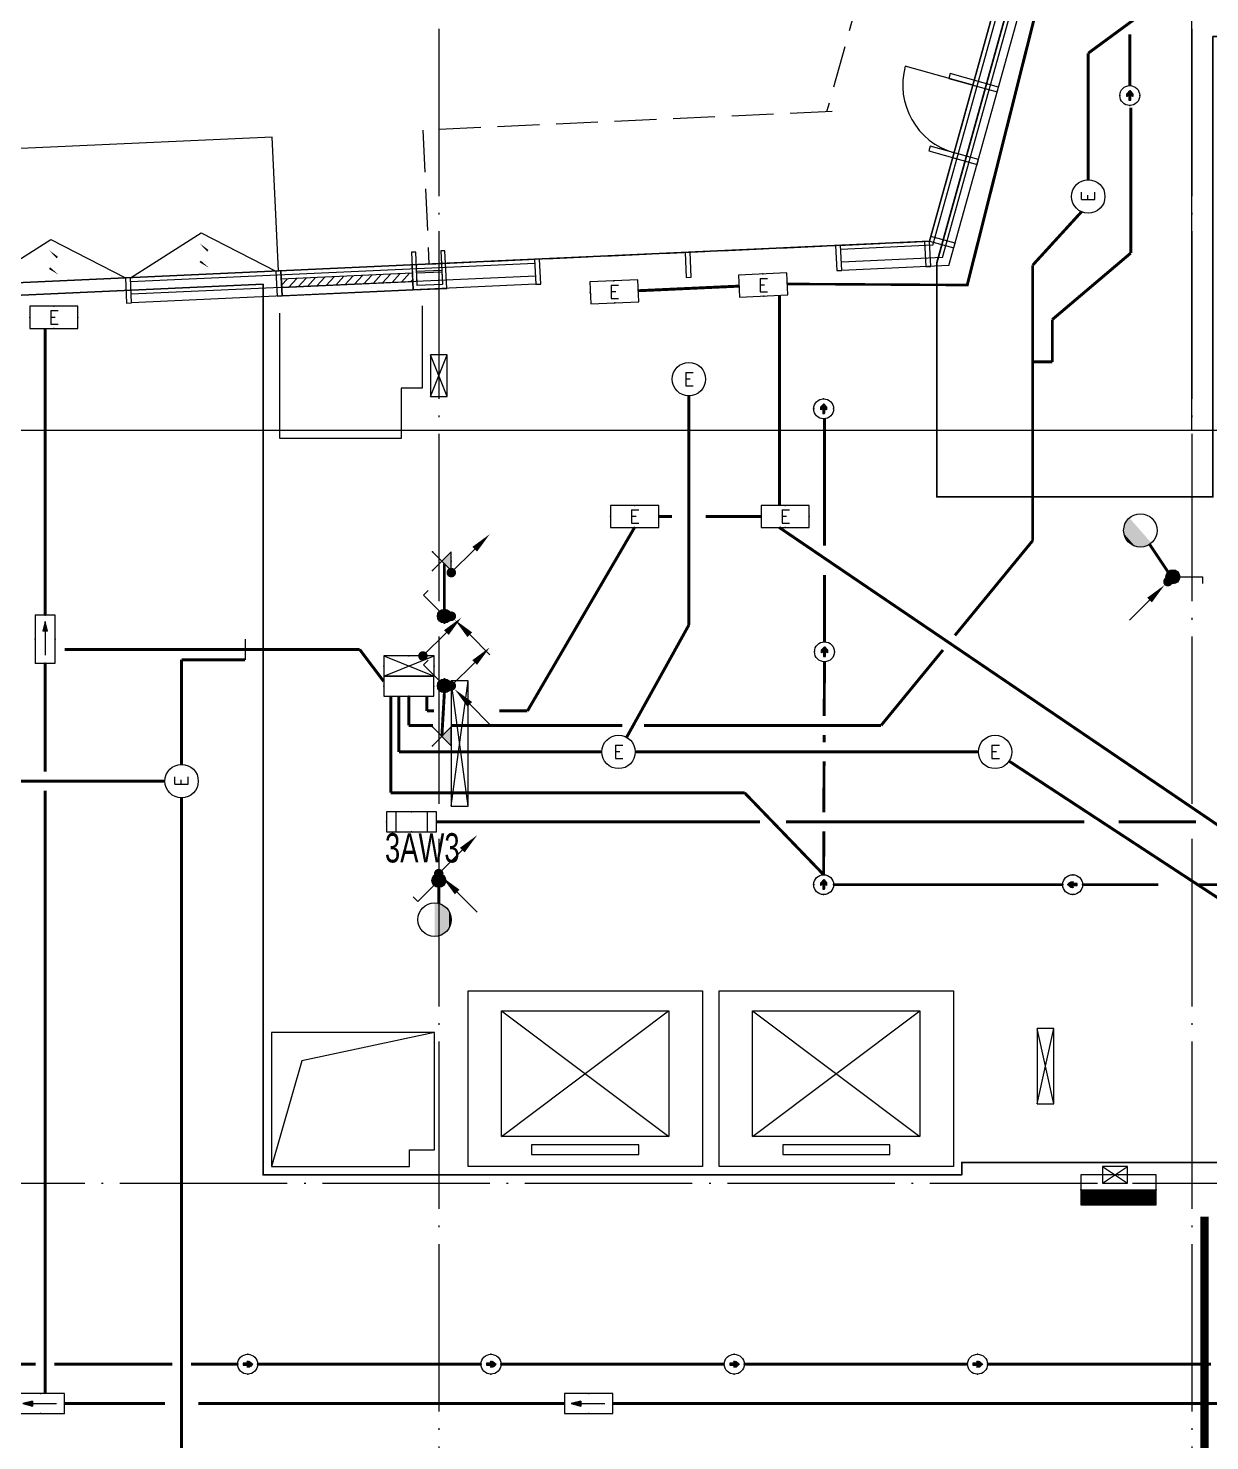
# Model space of a CAD drawing. Extents: x -288892 to 250096, y -100054 to 404668.
# Drawn here: x 81495 to 95613, y 182824 to 199700 of the extents above; entities that cross this region are included whole.
import ezdxf
from ezdxf.enums import TextEntityAlignment as Align
from ezdxf.xclip import XClip

# ---------------------------------------------------------------- set-up
doc = ezdxf.new("R2010")
doc.units = 0
doc.header["$LTSCALE"] = 1000
doc.header["$MEASUREMENT"] = 0
for name, pattern in [('104-14# 核心筒$0$DOTE', [2.42, 2, -0.2, 0.02, -0.2]), ('DASH', [0.35, 0.25, -0.1]), ('X-104 14#平面$0$DASH', [0.35, 0.25, -0.1])]:
    doc.linetypes.add(name, pattern=pattern)
doc.layers.get('0').update_dxf_attribs({"linetype": 'CONTINUOUS'})
for name, color, linetype in [('104-14# 核心筒$0$A-C_玻璃幕墙', 140, 'CONTINUOUS'), ('104-14# 核心筒$0$A_AXIS-轴线', 36, '104-14# 核心筒$0$DOTE'), ('14#楼幕墙$0$A-C_玻璃幕墙', 140, 'CONTINUOUS'), ('14#楼幕墙$0$A-C_窗', 140, 'CONTINUOUS'), ('EQUIP-照明', 3, 'CONTINUOUS'), ('EQUIP-箱柜', 3, 'CONTINUOUS'), ('LWIRE', 4, 'CONTINUOUS'), ('TEL_TEXT', 3, 'CONTINUOUS'), ('WIRE-应急', 2, 'DASH'), ('WIRE-照明', 1, 'CONTINUOUS'), ('X-104 14#平面$0$A-C_玻璃幕墙', 140, 'CONTINUOUS'), ('X-104 14#平面$0$A-C_窗', 140, 'CONTINUOUS'), ('X-104 14#平面$0$A-E_电梯', 171, 'CONTINUOUS'), ('X-104 14#平面$0$A-SUR_保温', 222, 'CONTINUOUS'), ('X-104 14#平面$0$A-TECH_暖通', 6, 'CONTINUOUS'), ('X-104 14#平面$0$A-TECH_电气', 240, 'CONTINUOUS'), ('X-104 14#平面$0$DUCT-新风管立管', 3, 'CONTINUOUS'), ('X-104 14#平面$0$挡烟垂壁', 5, 'CONTINUOUS')]:
    doc.layers.add(name, color=color, linetype=linetype)
doc.layers.add('14#楼幕墙$0$04-不打印_辅助线', color=165, linetype='CONTINUOUS', plot=False)
doc.layers.add('X-104 14#平面$0$04-不打印_辅助线', color=165, linetype='CONTINUOUS', plot=False)
doc.layers.add('X-104 14#平面$0$000套内', color=226, linetype='CONTINUOUS', lineweight=30)
doc.styles.add('_COMPLEX', font='ros.shx', dxfattribs={"width": 0.6, "bigfont": 'jd.shx'})
doc.styles.add('_TCH_LABEL', font='COMPLEX', dxfattribs={"bigfont": 'GBCBIG'})
doc.styles.add('_TEL_DIM', font='SIMPLEX', dxfattribs={"width": 0.8, "height": 3.5, "bigfont": 'HZTXT'})
doc.styles.get("Standard").update_dxf_attribs({"font": 'gbenor.shx', "bigfont": 'gbcbig.shx'})

# ---------------------------------------------------------------- blocks, each defined once
blk = doc.blocks.new('14#楼幕墙$0$A$C103B1A8E')
blk.add_lwpolyline([(0, 0), (60, 0), (60, 600), (0, 600)], close=True)
blk = doc.blocks.new('14#楼幕墙$0$A$C678332E3')
blk.add_lwpolyline([(0, 0), (60, 0), (60, 300), (0, 300)], close=True)
blk = doc.blocks.new('*U1890')
blk.add_lwpolyline([(300, 0), (0, 0), (0, 150), (300, 150)], close=True)
blk = doc.blocks.new('14#楼幕墙$0$A$C07E80D9E')
blk.add_lwpolyline([(-350, -50), (-50, -50), (-50, -450), (0, -450), (0, 0), (-400, 0), (-400, -450), (-350, -450)], close=True)
for points in [[(-50, -200), (-350, -200)], [(-50, -220), (-350, -220)]]:
    blk.add_lwpolyline(points)
at = {"layer": '14#楼幕墙$0$A-C_玻璃幕墙', "rotation": 180}
blk.add_blockref('*U1890', (-50, -50), dxfattribs=at)
blk = doc.blocks.new('14#楼幕墙$0$A$C140B3602')
for name, p, rotation in [('14#楼幕墙$0$A$C103B1A8E', (75539, 18635), 253.4697301337788), ('14#楼幕墙$0$A$C103B1A8E', (75283, 17773), 253.4697301337788), ('14#楼幕墙$0$A$C07E80D9E', (69079, 16163), 181.6065577298201), ('14#楼幕墙$0$A$C678332E3', (72343, 16254), 1.606557729673097), ('14#楼幕墙$0$A$C678332E3', (74142, 16305), 1.606557729673097), ('14#楼幕墙$0$A$C678332E3', (75207, 16334), 1.606557729673097), ('14#楼幕墙$0$A$C678332E3', (75546, 16551), 73.46973013382429), ('14#楼幕墙$0$A$C678332E3', (67450, 16117), 1.606557729673097), ('14#楼幕墙$0$A$C678332E3', (70544, 16204), 1.606557729673097), ('14#楼幕墙$0$A$C678332E3', (65651, 16066), 1.606557729673097)]:
    blk.add_blockref(name, p, dxfattribs=dict(rotation=rotation))
blk = doc.blocks.new('14#楼幕墙$0$A$C22714246')
blk.add_lwpolyline([(1740, 497), (870, 0), (0, 497)])
at = {"layer": '14#楼幕墙$0$A-C_玻璃幕墙', "color": 1}
blk.add_lwpolyline([(899, 122, 0, 25, 0), (802, 217, 0, 0, 0), (900, 340, 25, 0, 0), (796, 422, 0, 0, 0)], format="xyseb", dxfattribs=at)
blk = doc.blocks.new('14#楼幕墙$0$A$C2CD63A88')
blk.add_lwpolyline([(0, 670), (0, -170)])
blk.add_arc((0, 670), 840, 270, 0)
blk = doc.blocks.new('14#楼幕墙')
at = {"layer": '14#楼幕墙$0$A-C_玻璃幕墙'}
for p, q in [((92266, 197155), (99427, 222925)), ((92304, 197107), (93555, 201609)), ((92420, 196962), (93700, 201569)), ((92496, 196865), (93796, 201542)), ((92266, 197155), (62308, 195791)), ((92304, 197107), (91204, 197057)), ((92420, 196962), (91211, 196907)), ((87548, 196890), (82718, 196670)), ((92496, 196865), (91216, 196807)), ((87555, 196740), (82725, 196521)), ((87560, 196641), (82730, 196421))]:
    blk.add_line(p, q, dxfattribs=at)
blk.add_lwpolyline([(120742, 216995), (99427, 222925), (92266, 197155), (62308, 195791), (62738, 196820), (22065, 195795), (17309, 179208), (53491, 179840), (52927, 177185), (83500, 178466), (82418, 175654), (109062, 173768), (119297, 188914), (117563, 189300)], close=True, dxfattribs=at)
at = {"layer": '14#楼幕墙$0$A-C_玻璃幕墙', "ltscale": 2}
for points in [[(84411, 198399), (79017, 198154)], [(84484, 196801), (84411, 198399)]]:
    blk.add_lwpolyline(points, dxfattribs=at)
at = {"layer": '14#楼幕墙$0$04-不打印_辅助线', "rotation": 182.6065577298193}
blk.add_blockref('14#楼幕墙$0$A$C22714246', (82633, 197214), dxfattribs=at)
at = {"layer": '14#楼幕墙$0$A-C_玻璃幕墙', "rotation": 1.000000000000248}
blk.add_blockref('14#楼幕墙$0$A$C140B3602', (17309, 179208), dxfattribs=at)
at = {"layer": '14#楼幕墙$0$A-C_窗'}
for name, p, rotation in [('14#楼幕墙$0$A$C2CD63A88', (92139, 199201), 254.4518973650889), ('14#楼幕墙$0$A$C22714246', (84432, 197295), 182.6065577298175)]:
    blk.add_blockref(name, p, dxfattribs=dict(at, rotation=rotation))
blk = doc.blocks.new('104-14# 核心筒')
at = {"layer": '104-14# 核心筒$0$A-C_玻璃幕墙'}
blk.add_lwpolyline([(82418, 175654), (83500, 178466), (52927, 177185), (53491, 179840), (17309, 179208), (22065, 195795), (62738, 196820), (62308, 195791), (92266, 197155), (99427, 222925), (120742, 216995), (117563, 189300), (119297, 188914), (109062, 173768), (82418, 175654)], dxfattribs=at)
at = {"layer": '104-14# 核心筒$0$A_AXIS-轴线'}
for p, q in [((86400, 228734), (86400, 169655)), ((95400, 228734), (95400, 169655)), ((-9370, 194900), (120260, 194900)), ((-9370, 185900), (120260, 185900))]:
    blk.add_line(p, q, dxfattribs=at)
blk = doc.blocks.new('X-104 14#平面$0$fdgfg')
for p, q in [((400, 1860), (2400, 360)), ((400, 360), (2397, 1860)), ((2040, 260), (760, 260)), ((760, 260), (760, 145)), ((2040, 145), (2040, 260)), ((760, 145), (2040, 145))]:
    blk.add_line(p, q)
for points in [[(0, 2100), (2800, 2100), (2800, 0), (0, 0), (0, 2100)], [(400, 1860), (2400, 1860), (2400, 360), (400, 360), (400, 1860)]]:
    blk.add_lwpolyline(points, close=True)
blk = doc.blocks.new('*U1772')
h = blk.add_hatch()
h.set_pattern_fill('ANSI31', color=256, scale=50)
h.set_pattern_definition([(45, (-56042.43, 120006.8), (-56.1266, 56.1266), [])])
h.paths.add_polyline_path([(-1570, 100), (0, 100), (0, 200), (-1570, 200)])
for points in [[(-1570, 0), (0, 0), (0, 300), (-1570, 300)], [(-1570, 100), (0, 100), (0, 200), (-1570, 200)]]:
    blk.add_lwpolyline(points, close=True)
blk = doc.blocks.new('*U1804')
blk.add_lwpolyline([(200, 0), (200, 1500), (0, 1500), (0, 0), (200, 0), (0, 1500), (0, 0), (200, 1500)])
blk = doc.blocks.new('*U1800')
blk.add_lwpolyline([(200, 0), (200, 300), (0, 300), (0, 0), (200, 0), (0, 300), (0, 0), (200, 300)])
blk = doc.blocks.new('X-104 14#平面$0$dd')
at = {"layer": 'X-104 14#平面$0$A-TECH_电气'}
blk.add_blockref('*U1804', (86613, -108696), dxfattribs=at)
at = {"layer": 'X-104 14#平面$0$A-TECH_电气', "rotation": 270}
blk.add_blockref('*U1800', (94393, -113000), dxfattribs=at)
blk = doc.blocks.new('*U1799')
blk.add_lwpolyline([(200, 0), (200, 500), (0, 500), (0, 0), (200, 0), (0, 500), (0, 0), (200, 500)])
blk = doc.blocks.new('*U1803')
blk.add_lwpolyline([(200, 0), (200, 900), (0, 900), (0, 0), (200, 0), (0, 900), (0, 0), (200, 900)])
blk = doc.blocks.new('X-104 14#平面$0$sdfjladfiididid')
at = {"layer": 'X-104 14#平面$0$A-TECH_暖通'}
for name, p in [('*U1799', (86300, 195300)), ('*U1803', (93550, 186850))]:
    blk.add_blockref(name, p, dxfattribs=at)
blk = doc.blocks.new('X-104 14#平面')
at = {"layer": 'X-104 14#平面$0$000套内'}
for points in [[(115950, 189400), (115950, 189200), (117249, 189200), (117398, 189183), (120578, 216884), (99531, 222740), (92350, 196898), (92350, 194100), (95650, 194100), (95650, 199600), (104650, 199600), (104650, 200600), (107550, 200600), (107550, 201000), (115950, 201000)], [(84300, 196642), (84300, 186000), (92650, 186000), (92650, 186150), (114074, 186150), (115950, 188926), (115950, 189200), (117249, 189200), (117398, 189183), (119050, 188816), (108987, 173924), (82630, 175789), (83722, 178625), (59650, 177617), (59650, 196592), (62510, 196664), (62078, 195631)]]:
    blk.add_lwpolyline(points, close=True, dxfattribs=at)
at = {"layer": 'X-104 14#平面$0$04-不打印_辅助线'}
blk.add_lwpolyline([(89162, 208712), (77270, 199400), (23400, 199400), (23400, 195100), (77400, 195100), (77400, 194900), (95400, 194900), (95400, 203900), (95192, 203900), (96002, 206809)], close=True, dxfattribs=at)
at = {"layer": 'X-104 14#平面$0$A-C_玻璃幕墙'}
blk.add_lwpolyline([(82418, 175654), (83500, 178466), (52927, 177185), (53491, 179840), (17309, 179208), (22065, 195795), (62738, 196820), (62308, 195791), (92266, 197155), (99427, 222925), (120742, 216995), (117563, 189300), (119297, 188914), (109062, 173768), (82418, 175654)], dxfattribs=at)
at = {"layer": 'X-104 14#平面$0$A-C_玻璃幕墙', "linetype": 'X-104 14#平面$0$DASH', "ltscale": 2}
blk.add_lwpolyline([(91099, 198704), (86210, 198481), (86282, 196883), (92266, 197155), (94479, 205120), (92937, 205548), (91035, 198701)], dxfattribs=at)
at = {"layer": 'X-104 14#平面$0$A-SUR_保温'}
blk.add_lwpolyline([(86200, 196383), (86200, 195400), (85950, 195400), (85950, 194800), (84500, 194800), (84500, 196296)], dxfattribs=at)
at = {"layer": 'X-104 14#平面$0$DUCT-新风管立管'}
blk.add_lwpolyline([(86350, 187700), (84400, 187700), (84400, 186100), (86050, 186100), (86050, 186300), (86350, 186300), (86350, 187700), (84763, 187362), (84400, 186100)], dxfattribs=at)
at = {"layer": 'X-104 14#平面$0$挡烟垂壁', "linetype": 'X-104 14#平面$0$DASH', "ltscale": 2, "const_width": 100}
blk.add_lwpolyline([(95550, 178600), (95550, 185500)], dxfattribs=at)
ref = blk.add_blockref('104-14# 核心筒', (0, 0))
XClip(ref).set_block_clipping_path([(-38664.3623821461, -25500), (139216.5485069363, 330900)])
for name, p in [('X-104 14#平面$0$dd', (-63, 299100)), ('14#楼幕墙', (0, 0)), ('X-104 14#平面$0$sdfjladfiididid', (0, 0))]:
    blk.add_blockref(name, p)
at = {"layer": 'X-104 14#平面$0$A-C_窗', "rotation": 2.616556001988863}
blk.add_blockref('*U1772', (86096, 196574), dxfattribs=at)
at = {"layer": 'X-104 14#平面$0$A-E_电梯'}
for p in [(86750, 186100), (89750, 186100)]:
    blk.add_blockref('X-104 14#平面$0$fdgfg', p, dxfattribs=at)
blk = doc.blocks.new('$equip$00001838')
blk.add_circle((0, 0), 0.5)
at = {"color": 7, "style": '_TEL_DIM'}
blk.add_attdef('$TEXT$', text='', height=0.4, dxfattribs=at).set_placement((0, 0), align=Align.MIDDLE_CENTER)
at = {"color": 7, "style": '_TEL_DIM', "flags": 1}
blk.add_attdef('A', text='', height=0.00002, dxfattribs=at).set_placement((0, 0), align=Align.MIDDLE_CENTER)
blk = doc.blocks.new('$equip$00002541')
blk.add_hatch(color=256).paths.add_polyline_path([(-0.24, 0.372), (-0.528, 0.3), (-0.24, 0.228)])
for p, q in [((-0.72, 0.6), (-0.72, 0)), ((0.72, 0.6), (-0.72, 0.6)), ((0.72, 0), (0.72, 0.6)), ((-0.72, 0), (0.72, 0)), ((-0.24, 0.372), (-0.528, 0.3)), ((-0.528, 0.3), (-0.24, 0.228)), ((-0.24, 0.372), (-0.24, 0.228))]:
    blk.add_line(p, q)
at = {"color": 7}
blk.add_line((-0.48, 0.3), (0.48, 0.3), dxfattribs=at)
at = {"const_width": 0.02}
blk.add_lwpolyline([(-0.72, 0.6), (-0.72, 0), (0.72, 0), (0.72, 0.6), (-0.72, 0.6), (-0.72, 0)], dxfattribs=at)
for p in [(0, 0.6), (-0.72, 0.3), (0, 0), (0.72, 0.3)]:
    blk.add_point(p)
at = {"color": 7, "style": '_TEL_DIM', "flags": 1}
blk.add_attdef('A', text='', height=0.00002, dxfattribs=at).set_placement((0, 0), align=Align.MIDDLE_CENTER)
blk = doc.blocks.new('$equip_U$00000189(HT0843)')
at = {"color": 2}
for p, q in [((-0.72, 0.66), (-0.72, 0)), ((0.72, 0.66), (-0.72, 0.66)), ((0.72, 0), (0.72, 0.66)), ((-0.72, 0), (0.72, 0))]:
    blk.add_line(p, q, dxfattribs=at)
at = {"color": 2, "const_width": 0.0125}
for points in [[(0.72, 0.66), (0.72, 0.66), (-0.72, 0.66)], [(-0.72, 0.66), (-0.72, 0)], [(0.72, 0), (0.72, 0.66)], [(-0.72, 0), (0.72, 0)]]:
    blk.add_lwpolyline(points, dxfattribs=at)
at = {"color": 2}
blk.add_lwpolyline([(-0.72, 0.66), (-0.72, 0)], dxfattribs=at)
for p in [(0, 0.66), (-0.72, 0.33), (0, 0), (0.72, 0.33)]:
    blk.add_point(p)
at = {"color": 7, "style": '_TEL_DIM'}
blk.add_attdef('$TEXT$', text='', height=0.4, dxfattribs=at).set_placement((0, 0.33), align=Align.MIDDLE_CENTER)
at = {"color": 7, "style": '_TEL_DIM', "flags": 1}
blk.add_attdef('A', text='', height=0.000025, dxfattribs=at).set_placement((0, 0), align=Align.MIDDLE_CENTER)
blk = doc.blocks.new('$equip$00001154')
for p, q in [((0, 0.283), (0, -0.283)), ((0, 0.283), (0.566, -0.283)), ((0.566, 0.283), (0, -0.283))]:
    blk.add_line(p, q)
for p in [(0, 0.004), (0.283, 0), (0.566, 0.283), (0.566, -0.283)]:
    blk.add_point(p)
blk.add_solid([(0, -0.283), (0.283, 0), (0, 0.283)])
at = {"layer": 'TEL_TEXT', "style": '_TEL_DIM', "flags": 1}
blk.add_attdef('A', text='', height=0.00002, dxfattribs=at).set_placement((0, 0), align=Align.MIDDLE_CENTER)
blk = doc.blocks.new('$equip$00001151')
blk.add_circle((0, 0.5), 0.5)
for points in [[(0.433, 0.25), (-0.433, 0.25), (0.5, 0.5), (-0.5, 0.5)], [(0.25, 0.067), (-0.25, 0.067), (0.433, 0.25), (-0.433, 0.25)], [(0, 0), (0, 0), (0.25, 0.067), (-0.25, 0.067)]]:
    blk.add_solid(points)
at = {"flags": 9}
blk.add_attdef('A', (0, 0), '', height=0.00002, dxfattribs=at)
blk = doc.blocks.new('$equip$00001962')
for p, q in [((0.147, 0.356), (0.625, 0.833)), ((0.625, 0.833), (0.766, 0.692))]:
    blk.add_line(p, q)
blk.add_circle((0, 0.208), 0.208)
for p in [(-0.208, 0.208), (0, 0.417), (0, 0), (0.208, 0.208)]:
    blk.add_point(p)
for points in [[(-0.18, 0.313), (0.18, 0.313), (-0.208, 0.208), (0.208, 0.208)], [(-0.18, 0.104), (0.18, 0.104), (-0.208, 0.208), (0.208, 0.208)], [(-0.104, 0.389), (0.104, 0.389), (-0.18, 0.313), (0.18, 0.313)], [(-0.104, 0.028), (0.104, 0.028), (-0.18, 0.104), (0.18, 0.104)], [(0, 0.417), (0, 0.417), (-0.104, 0.389), (0.104, 0.389)], [(0, 0), (0, 0), (-0.104, 0.028), (0.104, 0.028)]]:
    blk.add_solid(points)
at = {"layer": 'TEL_TEXT', "style": '_TEL_DIM', "flags": 1}
blk.add_attdef('A', text='', height=0.00002, dxfattribs=at).set_placement((0, 0), align=Align.MIDDLE_CENTER)
blk = doc.blocks.new('$TelecSys$00000081')
for p, q in [((0.104, 0.104), (0.104, 0.104)), ((-0.104, -0.104), (-0.104, -0.104)), ((-1.15, -1.15), (-0.55, -0.55))]:
    blk.add_line(p, q)
at = {"const_width": 0.142}
blk.add_lwpolyline([(0.071, 0, 1), (-0.071, 0, 1)], format="xyb", close=True, dxfattribs=at)
blk.add_solid([(-0.62, -0.48), (-0.48, -0.62), (-0.1, -0.1)])
at = {"width": 0.8, "flags": 9}
blk.add_attdef('A', (0, 0), '', height=0.00002, rotation=180, dxfattribs=at)
blk = doc.blocks.new('$TelecSys$00000079')
for p, q in [((0.7, 0.7), (0, 0)), ((0.104, 0.104), (0.104, 0.104)), ((-0.104, -0.104), (-0.104, -0.104))]:
    blk.add_line(p, q)
at = {"const_width": 0.142}
blk.add_lwpolyline([(-0.071, 0, 1), (0.071, 0, 1)], format="xyb", close=True, dxfattribs=at)
blk.add_solid([(0.63, 0.77), (0.77, 0.63), (1.15, 1.15)])
at = {"width": 0.8, "flags": 9}
blk.add_attdef('A', (0, 0), '', height=0.00002, dxfattribs=at)
blk = doc.blocks.new('$equip$00001428')
for p, q in [((0.75, 0.6), (-0.75, 0.6)), ((-0.75, 0.6), (-0.75, 0)), ((-0.469, 0.6), (-0.469, 0)), ((0.469, 0.6), (0.469, 0)), ((0.75, 0), (0.75, 0.6)), ((-0.75, 0), (0.75, 0))]:
    blk.add_line(p, q)
for p in [(0, 0.6), (-0.75, 0.3), (0, 0), (0.75, 0.3)]:
    blk.add_point(p)
at = {"style": '_TCH_LABEL', "flags": 9}
blk.add_attdef('A', (0, 0), '', height=0.00002, dxfattribs=at)
blk = doc.blocks.new('$equip$00001424')
for p, q in [((-0.75, 0), (0.75, 0.6)), ((-0.75, 0.6), (0.75, 0)), ((0.75, 0.6), (-0.75, 0.6)), ((-0.75, 0.6), (-0.75, 0)), ((0.75, 0), (0.75, 0.6)), ((-0.75, 0), (0.75, 0))]:
    blk.add_line(p, q)
for p in [(0, 0.6), (-0.75, 0.3), (0, 0), (0.75, 0.3)]:
    blk.add_point(p)
at = {"style": '_TCH_LABEL', "flags": 9}
blk.add_attdef('A', (0, 0), '', height=0.00002, dxfattribs=at)
blk = doc.blocks.new('$equip$00001413')
for p, q in [((0.75, 0.6), (-0.75, 0.6)), ((-0.75, 0.6), (-0.75, 0)), ((0.75, 0), (0.75, 0.6)), ((-0.75, 0), (0.75, 0))]:
    blk.add_line(p, q)
for p in [(0, 0.6), (-0.75, 0.3), (0, 0), (0.75, 0.3)]:
    blk.add_point(p)
at = {"style": '_TCH_LABEL', "flags": 9}
blk.add_attdef('A', (0, 0), '', height=0.00002, dxfattribs=at)
blk = doc.blocks.new('$equip$00002534')
for p, q in [((-0.72, 0.66), (-0.72, 0)), ((0.72, 0.66), (-0.72, 0.66)), ((0.72, 0), (0.72, 0.66)), ((-0.72, 0), (0.72, 0))]:
    blk.add_line(p, q)
at = {"const_width": 0.02}
blk.add_lwpolyline([(-0.72, 0.66), (-0.72, 0), (0.72, 0), (0.72, 0.66), (-0.72, 0.66), (-0.72, 0)], dxfattribs=at)
for p in [(0, 0.66), (-0.72, 0.33), (0, 0), (0.72, 0.33)]:
    blk.add_point(p)
at = {"color": 7, "style": '_TEL_DIM'}
blk.add_attdef('$TEXT$', text='', height=0.4, dxfattribs=at).set_placement((0, 0.33), align=Align.MIDDLE_CENTER)
at = {"color": 7, "style": '_TEL_DIM', "flags": 1}
blk.add_attdef('A', text='', height=0.00002, dxfattribs=at).set_placement((0, 0), align=Align.MIDDLE_CENTER)
blk = doc.blocks.new('*X1338')
at = {"color": 0}
for p, q in [((-250, 32.8), (-182.8, 100)), ((-250, 68.2), (-218.2, 100)), ((-247.5, 0), (-147.5, 100)), ((-212.1, 0), (-112.1, 100)), ((-176.8, 0), (-76.8, 100)), ((-141.4, 0), (-41.4, 100)), ((-106.1, 0), (-6.1, 100)), ((-70.7, 0), (29.3, 100)), ((-35.4, 0), (64.6, 100)), ((0, 0), (100, 100)), ((35.4, 0), (135.4, 100)), ((70.7, 0), (170.7, 100)), ((106.1, 0), (206.1, 100)), ((141.4, 0), (241.4, 100)), ((176.8, 0), (250, 73.2)), ((212.1, 0), (250, 37.9)), ((247.5, 0), (250, 2.5))]:
    blk.add_line(p, q, dxfattribs=at)
blk = doc.blocks.new('$equip$00001414')
for p, q in [((0.75, 0.6), (-0.75, 0.6)), ((-0.75, 0.6), (-0.75, 0)), ((0.75, 0), (0.75, 0.6)), ((-0.75, 0.3), (0.75, 0.3)), ((-0.75, 0), (0.75, 0))]:
    blk.add_line(p, q)
at = {"const_width": 0.3}
blk.add_lwpolyline([(-0.75, 0.15), (0.75, 0.15)], dxfattribs=at)
for p in [(0, 0.6), (-0.75, 0.3), (0.75, 0.3), (0, 0)]:
    blk.add_point(p)
at = {"xscale": 0.00300000000061118, "yscale": 0.00300000000061118, "zscale": 0.00300000000061118}
blk.add_blockref('*X1338', (0, 0), dxfattribs=at)
at = {"style": '_TCH_LABEL', "flags": 9}
blk.add_attdef('A', (0, 0), '', height=0.00002, dxfattribs=at)
blk = doc.blocks.new('$equip_U$00000283(晏大钊)')
at = {"color": 3}
for p, q in [((-0.072, 0.054), (-0.272, 0.054)), ((-0.271, 0.054), (-0.272, 0.053)), ((-0.26, 0.054), (-0.272, 0.041)), ((-0.249, 0.054), (-0.272, 0.03)), ((-0.238, 0.054), (-0.272, 0.019)), ((-0.226, 0.054), (-0.272, 0.008)), ((-0.215, 0.054), (-0.272, -0.004)), ((-0.204, 0.054), (-0.272, -0.015)), ((-0.193, 0.054), (-0.272, -0.026)), ((-0.181, 0.054), (-0.272, -0.037)), ((-0.17, 0.054), (-0.272, -0.048)), ((-0.159, 0.054), (-0.272, -0.06)), ((-0.271, 0.054), (-0.272, 0.053)), ((-0.26, 0.054), (-0.272, 0.041)), ((-0.249, 0.054), (-0.272, 0.03)), ((-0.238, 0.054), (-0.272, 0.019)), ((-0.226, 0.054), (-0.272, 0.008)), ((-0.215, 0.054), (-0.272, -0.004)), ((-0.204, 0.054), (-0.272, -0.015)), ((-0.193, 0.054), (-0.272, -0.026)), ((-0.181, 0.054), (-0.272, -0.037)), ((-0.17, 0.054), (-0.272, -0.048)), ((-0.159, 0.054), (-0.272, -0.06)), ((-0.148, 0.054), (-0.263, -0.061)), ((-0.148, 0.054), (-0.263, -0.061)), ((-0.137, 0.054), (-0.252, -0.061)), ((-0.137, 0.054), (-0.252, -0.061)), ((-0.125, 0.054), (-0.24, -0.061)), ((-0.125, 0.054), (-0.24, -0.061)), ((-0.114, 0.054), (-0.229, -0.061)), ((-0.114, 0.054), (-0.229, -0.061)), ((-0.103, 0.054), (-0.218, -0.061)), ((-0.103, 0.054), (-0.218, -0.061)), ((-0.092, 0.054), (-0.207, -0.061)), ((-0.092, 0.054), (-0.207, -0.061)), ((-0.08, 0.054), (-0.195, -0.061)), ((-0.08, 0.054), (-0.195, -0.061)), ((-0.069, 0.054), (-0.184, -0.061)), ((-0.069, 0.054), (-0.184, -0.061)), ((-0.058, 0.054), (-0.173, -0.061)), ((-0.058, 0.054), (-0.173, -0.061)), ((-0.047, 0.054), (-0.162, -0.061)), ((-0.047, 0.054), (-0.162, -0.061)), ((-0.036, 0.054), (-0.151, -0.061)), ((-0.036, 0.054), (-0.151, -0.061)), ((-0.024, 0.054), (-0.139, -0.061)), ((-0.024, 0.054), (-0.139, -0.061)), ((-0.013, 0.054), (-0.128, -0.061)), ((-0.013, 0.054), (-0.128, -0.061)), ((-0.002, 0.054), (-0.117, -0.061)), ((-0.002, 0.054), (-0.117, -0.061)), ((0.009, 0.054), (-0.106, -0.061)), ((0.009, 0.054), (-0.106, -0.061)), ((0.021, 0.054), (-0.094, -0.061)), ((0.021, 0.054), (-0.094, -0.061)), ((0.032, 0.054), (-0.083, -0.061)), ((0.032, 0.054), (-0.083, -0.061)), ((0.043, 0.054), (-0.072, -0.061)), ((0.043, 0.054), (-0.072, -0.061)), ((0.054, 0.054), (-0.061, -0.061)), ((0.054, 0.054), (-0.061, -0.061)), ((0.065, 0.054), (-0.05, -0.061)), ((0.065, 0.054), (-0.05, -0.061)), ((-0.044, 0.169), (-0.049, 0.163)), ((-0.044, 0.169), (-0.049, 0.163)), ((-0.033, 0.169), (-0.043, 0.158)), ((-0.033, 0.169), (-0.043, 0.158)), ((0.213, 0.077), (-0.041, -0.176)), ((0.165, 0.03), (-0.041, -0.176)), ((0.153, 0.13), (-0.038, -0.061)), ((0.153, 0.13), (-0.038, -0.061)), ((-0.022, 0.169), (-0.037, 0.153)), ((-0.022, 0.169), (-0.037, 0.153)), ((-0.01, 0.169), (-0.032, 0.147)), ((-0.01, 0.169), (-0.032, 0.147)), ((0.218, 0.072), (-0.03, -0.176)), ((0.165, 0.019), (-0.03, -0.176)), ((0.159, 0.125), (-0.027, -0.061)), ((0.159, 0.125), (-0.027, -0.061)), ((0.001, 0.169), (-0.026, 0.142)), ((0.001, 0.169), (-0.026, 0.142)), ((0.012, 0.169), (-0.02, 0.137)), ((0.012, 0.169), (-0.02, 0.137)), ((0.224, 0.067), (-0.019, -0.176)), ((0.166, 0.008), (-0.019, -0.176)), ((0.165, 0.12), (-0.016, -0.061)), ((0.165, 0.12), (-0.016, -0.061)), ((0.023, 0.169), (-0.014, 0.131)), ((0.023, 0.169), (-0.014, 0.131)), ((0.035, 0.169), (-0.008, 0.126)), ((0.035, 0.169), (-0.008, 0.126)), ((0.23, 0.061), (-0.007, -0.176)), ((0.171, 0.114), (-0.005, -0.061)), ((0.171, 0.114), (-0.005, -0.061)), ((0.046, 0.169), (-0.002, 0.121)), ((0.046, 0.169), (-0.002, 0.121)), ((0.057, 0.169), (0.004, 0.116)), ((0.057, 0.169), (0.004, 0.116)), ((0.236, 0.056), (0.004, -0.176)), ((0.177, 0.109), (0.007, -0.061)), ((0.177, 0.109), (0.007, -0.061)), ((0.068, 0.169), (0.01, 0.11)), ((0.068, 0.169), (0.01, 0.11)), ((0.242, 0.051), (0.015, -0.176)), ((0.079, 0.169), (0.016, 0.105)), ((0.079, 0.169), (0.016, 0.105)), ((0.183, 0.104), (0.018, -0.061)), ((0.183, 0.104), (0.018, -0.061)), ((0.091, 0.169), (0.022, 0.1)), ((0.091, 0.169), (0.022, 0.1)), ((0.248, 0.045), (0.026, -0.176)), ((0.102, 0.169), (0.028, 0.094)), ((0.102, 0.169), (0.028, 0.094)), ((0.189, 0.098), (0.029, -0.061)), ((0.189, 0.098), (0.029, -0.061)), ((0.112, 0.168), (0.033, 0.089)), ((0.112, 0.168), (0.033, 0.089)), ((0.254, 0.04), (0.038, -0.176)), ((0.118, 0.162), (0.039, 0.084)), ((0.118, 0.162), (0.039, 0.084)), ((0.195, 0.093), (0.04, -0.061)), ((0.195, 0.093), (0.04, -0.061)), ((0.124, 0.157), (0.045, 0.078)), ((0.124, 0.157), (0.045, 0.078)), ((0.26, 0.035), (0.049, -0.176)), ((0.13, 0.152), (0.051, 0.073)), ((0.13, 0.152), (0.051, 0.073)), ((0.201, 0.088), (0.051, -0.061)), ((0.201, 0.088), (0.051, -0.061)), ((0.136, 0.146), (0.057, 0.068)), ((0.136, 0.146), (0.057, 0.068)), ((0.266, 0.029), (0.06, -0.176)), ((0.142, 0.141), (0.063, 0.062)), ((0.142, 0.141), (0.063, 0.062)), ((0.207, 0.083), (0.063, -0.061)), ((0.165, 0.041), (0.063, -0.061)), ((0.148, 0.136), (0.069, 0.057)), ((0.148, 0.136), (0.069, 0.057)), ((0.272, 0.024), (0.071, -0.176)), ((0.278, 0.019), (0.082, -0.176)), ((0.283, 0.013), (0.094, -0.176)), ((0.283, 0.013), (0.094, -0.176)), ((0.289, 0.008), (0.105, -0.176)), ((0.289, 0.008), (0.105, -0.176)), ((0.295, 0.003), (0.161, -0.131)), ((0.295, 0.003), (0.161, -0.131)), ((0.207, 0.083), (0.166, 0.042)), ((0.213, 0.077), (0.178, 0.042)), ((0.218, 0.072), (0.189, 0.043)), ((0.224, 0.067), (0.201, 0.043)), ((0.23, 0.061), (0.212, 0.043)), ((0.236, 0.056), (0.212, 0.032)), ((0.242, 0.051), (0.212, 0.02)), ((0.248, 0.045), (0.212, 0.009)), ((0.254, 0.04), (0.212, -0.002)), ((0.26, 0.035), (0.213, -0.013)), ((0.266, 0.029), (0.213, -0.024)), ((0.272, 0.024), (0.213, -0.035)), ((0.278, 0.019), (0.213, -0.046)), ((-0.027, -0.151), (-0.052, -0.176)), ((-0.027, -0.151), (-0.052, -0.176)), ((0.166, -0.003), (-0.007, -0.176)), ((0.166, -0.014), (0.004, -0.176)), ((0.166, -0.025), (0.015, -0.176)), ((0.166, -0.036), (0.026, -0.176)), ((0.166, -0.047), (0.038, -0.176)), ((0.171, -0.055), (0.049, -0.176)), ((0.182, -0.054), (0.06, -0.176)), ((0.193, -0.054), (0.071, -0.176)), ((0.205, -0.054), (0.082, -0.176)), ((0.301, -0.003), (0.274, -0.03)), ((0.301, -0.003), (0.274, -0.03))]:
    blk.add_line(p, q, dxfattribs=at)
at = {"color": 3, "linetype": 'ByBlock', "ltscale": 5}
for p, q in [((-0.272, 0.054), (-0.272, -0.061)), ((0.073, 0.054), (-0.272, 0.054)), ((0.073, 0.054), (-0.055, 0.169)), ((-0.055, 0.169), (0.111, 0.169)), ((0.068, 0.054), (0.073, 0.054)), ((0.111, 0.169), (0.303, -0.004)), ((-0.272, -0.061), (0.073, -0.061)), ((-0.055, -0.176), (0.073, -0.061)), ((0.111, -0.176), (-0.055, -0.176)), ((0.068, -0.061), (0.073, -0.061)), ((0.303, -0.004), (0.111, -0.176))]:
    blk.add_line(p, q, dxfattribs=at)
at = {"color": 3}
blk.add_circle((0, 0), 0.595, dxfattribs=at)
for p in [(-0.595, 0), (0, 0.595), (0.595, 0), (0, -0.595)]:
    blk.add_point(p)
at = {"color": 7, "style": '_TEL_DIM', "flags": 1}
for tag in ['A', 'REMARK']:
    blk.add_attdef(tag, text='', height=0.000025, dxfattribs=at).set_placement((0, 0), align=Align.MIDDLE_CENTER)
blk = doc.blocks.new('$equip_U$00000284(晏大钊)')
for p in [(-0.298, 0), (0, 0.298), (0.298, 0), (0, -0.298)]:
    blk.add_point(p)
at = {"xscale": 0.5, "yscale": 0.5, "zscale": 0.5}
blk.add_blockref('$equip_U$00000283(晏大钊)', (0, 0), dxfattribs=at)
at = {"color": 7, "style": '_TEL_DIM', "flags": 1}
for tag in ['A', 'REMARK']:
    blk.add_attdef(tag, text='', height=0.0000125, dxfattribs=at).set_placement((0, 0), align=Align.MIDDLE_CENTER)
blk = doc.blocks.new('$equip_U$00000302(HT0843)')
for p in [(-0.298, 0), (0, 0.298), (0.298, 0), (0, -0.298)]:
    blk.add_point(p)
at = {"rotation": 180}
blk.add_blockref('$equip_U$00000284(晏大钊)', (0, 0), dxfattribs=at)
at = {"color": 7, "style": '_TEL_DIM', "flags": 1}
for tag in ['A', 'REMARK']:
    blk.add_attdef(tag, text='', height=0.0000125, dxfattribs=at).set_placement((0, 0), align=Align.MIDDLE_CENTER)

msp = doc.modelspace()

# ---------------------------------------------------------------- linework, layer by layer
at = {"layer": 'WIRE-应急', "linetype": 'DASH'}
msp.add_line((84085, 192401), (84085, 192155), dxfattribs=at)
at = {"layer": 'WIRE-应急', "linetype": 'DASH', "const_width": 35}
for points in [[(94161, 199402), (97952, 202186)], [(94657, 199015), (94657, 199626)], [(94161, 197890), (94161, 199402)], [(94669, 198751), (94669, 197014)], [(93497, 196869), (94080, 197507)], [(94669, 197014), (93732, 196220)], [(93497, 195713), (93497, 196869)], [(88784, 196564), (89989, 196619)], [(90471, 196509), (90471, 194000)], [(81696, 192689), (81696, 196114)], [(93732, 195713), (93732, 196220)], [(93497, 195713), (93732, 195713)], [(93497, 195713), (93497, 193578)], [(89389, 195308), (89389, 192571)], [(91009, 193518), (91009, 195034)], [(87460, 191544), (88740, 193736)], [(89028, 193868), (89189, 193868)], [(89589, 193868), (90252, 193868)], [(96597, 189577), (90468, 193736)], [(93497, 193578), (92568, 192446)], [(86467, 192758), (86467, 193303)], [(91009, 192369), (91009, 193169)], [(89389, 192571), (88645, 191229)], [(84085, 192278), (81928, 192278)], [(85455, 192278), (84085, 192278)], [(85742, 191897), (85455, 192278)], [(92425, 192272), (91686, 191371)], [(81696, 192113), (81696, 190817)], [(84085, 192155), (83327, 192155)], [(83327, 190905), (83327, 192155)], [(91006, 191483), (91009, 192131)], [(85826, 191721), (85826, 190566)], [(85923, 191721), (85923, 191171)], [(86042, 191721), (86042, 191371)], [(86259, 191721), (86259, 191544)], [(86437, 191240), (86467, 191759)], [(86259, 191544), (86342, 191544)], [(87123, 191544), (87460, 191544)], [(86042, 191371), (86332, 191371)], [(86557, 191371), (88153, 191371)], [(88153, 191371), (88595, 191371)], [(88852, 191371), (91686, 191371)], [(91005, 191167), (91005, 191258)], [(85923, 191171), (85923, 191054)], [(88348, 191054), (85923, 191054)], [(88748, 191054), (92848, 191054)], [(91002, 190332), (91004, 190942)], [(93215, 190944), (96931, 188510)], [(81257, 190705), (83127, 190705)], [(81696, 190592), (81696, 183388)], [(85826, 190566), (90054, 190566)], [(90054, 190566), (90999, 189587)], [(83327, 190505), (83327, 182314)], [(90999, 189587), (91001, 190107)], [(93856, 189468), (91118, 189468)], [(95000, 189468), (94094, 189468)], [(96775, 189468), (95454, 189468)], [(81260, 183738), (81583, 183738)], [(81808, 183738), (83215, 183738)], [(83440, 183738), (83997, 183738)], [(84236, 183739), (86905, 183739)], [(87143, 183739), (89812, 183739)], [(90050, 183739), (92719, 183739)], [(92957, 183739), (95626, 183739)], [(81929, 183268), (83127, 183268)], [(83527, 183268), (87904, 183268)], [(88480, 183268), (96904, 183268)]]:
    msp.add_lwpolyline(points, dxfattribs=at)
at = {"layer": 'WIRE-应急', "linetype": 'DASH'}
msp.add_lwpolyline([(90564, 196645, 30, 30, 0), (92715, 196632, 35, 35, 0), (94097, 202131, 35, 35, 0)], format="xyseb", dxfattribs=at)
at = {"layer": 'WIRE-照明', "linetype": 'Continuous', "const_width": 35}
for points in [[(95113, 193206), (94895, 193533)], [(86375, 190220), (90239, 190220)], [(90548, 190220), (94115, 190220)], [(94526, 190220), (95449, 190220)], [(86400, 189433), (86400, 189244)]]:
    msp.add_lwpolyline(points, dxfattribs=at)

# ---------------------------------------------------------------- block references
msp.add_blockref('X-104 14#平面', (0, 0))
at = {"layer": 'EQUIP-照明'}
for name, p, xscale, yscale, zscale, rotation in [('$equip_U$00000302(HT0843)', (94657, 198896), 400, 400, 400, 270), ('$equip_U$00000302(HT0843)', (90999, 195153), 400, 400, 400, 270), ('$equip$00001151', (94634, 193568), 400, 400, 400, 311.3471692218026), ('$equip$00001154', (86550, 193333), 400, 400, 400, 180), ('$equip$00001962', (95113, 193088), 399.9999999999999, 399.9999999999999, 399.9999999999999, 314.9999999999998), ('$equip$00001962', (86550, 192675), 400, 400, 400, 90), ('$equip$00002541', (81576, 192401), 400, 400, 400, 270), ('$equip_U$00000302(HT0843)', (91009, 192250), 400, 400, 400, 270), ('$equip$00001962', (86550, 191843), 400, 400, 400, 90), ('$equip$00001154', (86550, 191240), 400, 400, 400, 180), ('$equip$00001962', (86400, 189600), 400, 400, 400, 180), ('$equip_U$00000302(HT0843)', (90999, 189468), 400, 400, 400, 270), ('$equip$00001151', (86550, 189050), 400, 400, 400, 90), ('$equip_U$00000302(HT0843)', (84117, 183739), 400, 400, 400, 180), ('$equip_U$00000302(HT0843)', (87024, 183739), 400, 400, 400, 180), ('$equip_U$00000302(HT0843)', (89931, 183739), 400, 400, 400, 180), ('$equip_U$00000302(HT0843)', (92838, 183739), 400, 400, 400, 180)]:
    msp.add_blockref(name, p, dxfattribs=dict(at, xscale=xscale, yscale=yscale, zscale=zscale, rotation=rotation))
at = {"layer": 'EQUIP-照明', "xscale": 400, "yscale": 400, "zscale": 400, "rotation": 90}
for p in [(94161, 197690), (83327, 190705)]:
    msp.add_blockref('$equip$00001838', p, dxfattribs=at).add_auto_attribs({'$TEXT$': 'E'})
at = {"layer": 'EQUIP-照明'}
ref = msp.add_blockref('$equip_U$00000189(HT0843)', (90271, 196764), dxfattribs=dict(at, xscale=400, yscale=400, zscale=400, rotation=182.6065577298199))
ref.add_attrib('$TEXT$', 'E', dxfattribs={"layer": '0', "color": 7, "height": 160, "style": '_TEL_DIM'}).set_placement((90277, 196632), align=Align.MIDDLE_CENTER)
ref = msp.add_blockref('$equip_U$00000189(HT0843)', (88491, 196683), dxfattribs=dict(at, xscale=400, yscale=400, zscale=400, rotation=182.6065577298199))
ref.add_attrib('$TEXT$', 'E', dxfattribs={"layer": '0', "color": 7, "height": 160, "style": '_TEL_DIM'}).set_placement((88497, 196551), align=Align.MIDDLE_CENTER)
ref = msp.add_blockref('$equip$00002534', (81801, 196378), dxfattribs=dict(at, xscale=400, yscale=400, zscale=400, rotation=180))
ref.add_attrib('$TEXT$', 'E', dxfattribs={"layer": '0', "color": 7, "height": 160, "style": '_TEL_DIM'}).set_placement((81801, 196246), align=Align.MIDDLE_CENTER)
at = {"layer": 'EQUIP-照明', "xscale": 400, "yscale": 400, "zscale": 400}
for p in [(89389, 195508), (88548, 191054), (93048, 191054)]:
    msp.add_blockref('$equip$00001838', p, dxfattribs=at).add_auto_attribs({'$TEXT$': 'E'})
at = {"layer": 'EQUIP-照明'}
ref = msp.add_blockref('$equip_U$00000189(HT0843)', (88740, 194000), dxfattribs=dict(at, xscale=400, yscale=400, zscale=400, rotation=180))
ref.add_attrib('$TEXT$', 'E', dxfattribs={"layer": '0', "color": 7, "height": 160, "style": '_TEL_DIM'}).set_placement((88740, 193868), align=Align.MIDDLE_CENTER)
ref = msp.add_blockref('$equip_U$00000189(HT0843)', (90540, 194000), dxfattribs=dict(at, xscale=400, yscale=400, zscale=400, rotation=180))
ref.add_attrib('$TEXT$', 'E', dxfattribs={"layer": '0', "color": 7, "height": 160, "style": '_TEL_DIM'}).set_placement((90540, 193868), align=Align.MIDDLE_CENTER)
at = {"layer": 'EQUIP-照明', "xscale": 400, "yscale": 400, "zscale": 400}
for name, p in [('$equip_U$00000302(HT0843)', (93975, 189468)), ('$equip$00002541', (81641, 183148)), ('$equip$00002541', (88192, 183148))]:
    msp.add_blockref(name, p, dxfattribs=at)
at = {"layer": 'EQUIP-箱柜'}
for name, p, xscale, yscale, zscale in [('$equip$00001424', (86044, 191960), 400, 400, 400), ('$equip$00001413', (86042, 191721), 400, 400, 400), ('$equip$00001428', (86075, 190100), 400, 400, 400), ('$equip$00001414', (94523, 185643), 600, 600, 600)]:
    msp.add_blockref(name, p, dxfattribs=dict(at, xscale=xscale, yscale=yscale, zscale=zscale))
at = {"layer": 'LWIRE', "yscale": 400, "zscale": 400}
for name, p, xscale in [('$TelecSys$00000079', (86550, 193196), 400), ('$TelecSys$00000081', (95113, 193088), 400), ('$TelecSys$00000081', (86550, 192675), -400), ('$TelecSys$00000079', (86211, 192200), 400), ('$TelecSys$00000079', (86550, 191843), 400), ('$TelecSys$00000081', (86550, 191843), -400), ('$TelecSys$00000079', (86400, 189600), 400), ('$TelecSys$00000081', (86400, 189600), -400)]:
    msp.add_blockref(name, p, dxfattribs=dict(at, xscale=xscale))

# ---------------------------------------------------------------- texts
at = {"layer": 'TEL_TEXT', "ltscale": 2, "style": '_COMPLEX', "width": 0.7}
msp.add_text('3AW3', height=350, dxfattribs=at).set_placement((85757, 189733))

doc.saveas('drawing.dxf')
